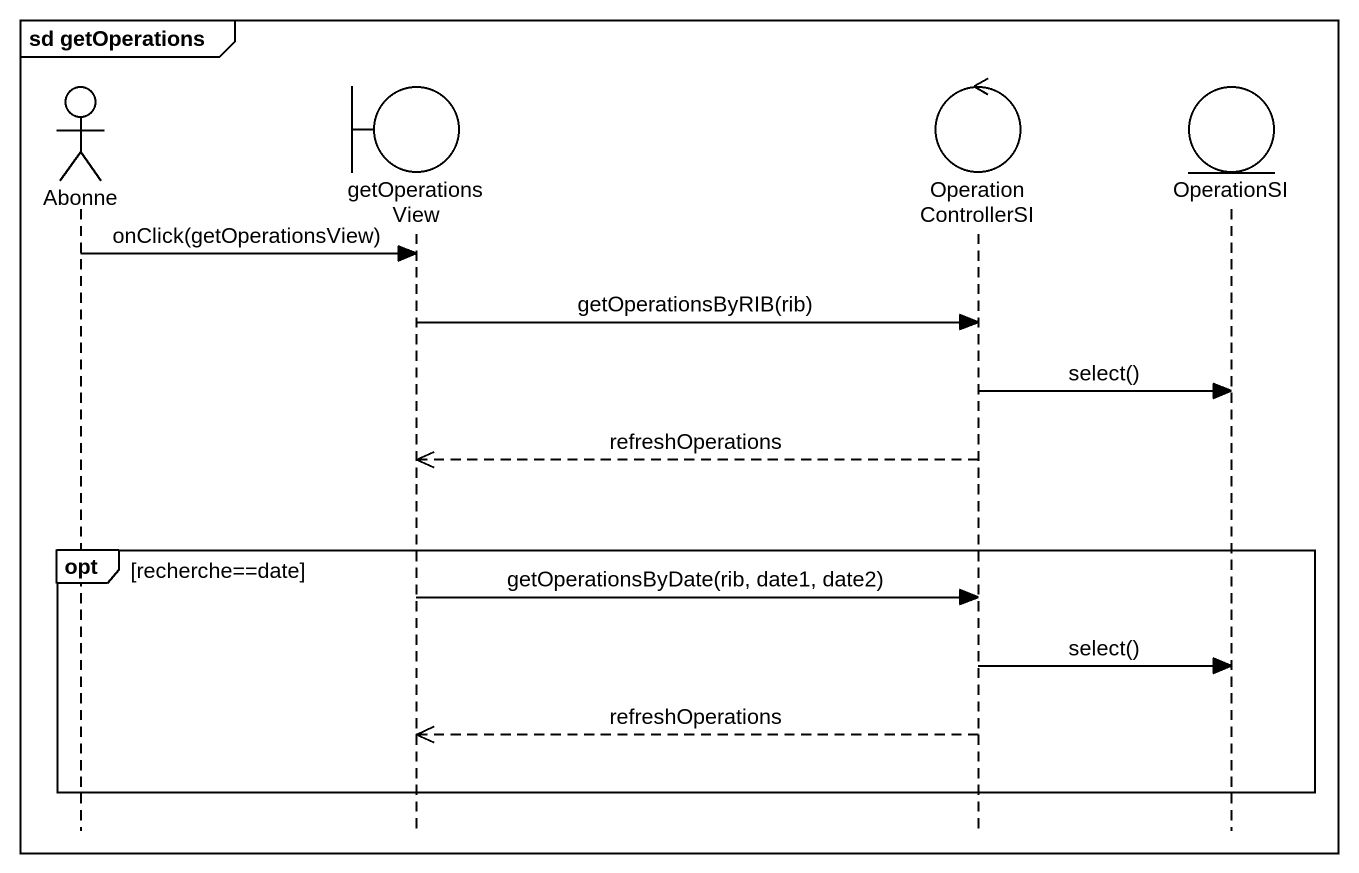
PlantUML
@startuml
mainframe sd getOperations
hide footbox
actor Abonne
boundary getOperationsView
control OperationControllerSI
entity OperationSI

Abonne -> getOperationsView : onClick(getOperationsView)
getOperationsView -> OperationControllerSI : getOperationsByRIB(rib)
OperationControllerSI -> OperationSI : select()
OperationControllerSI -->> getOperationsView : refreshOperations
opt recherche==date
  getOperationsView -> OperationControllerSI : getOperationsByDate(rib, date1, date2)
  OperationControllerSI -> OperationSI : select()
  OperationControllerSI -->> getOperationsView : refreshOperations
end
@enduml
